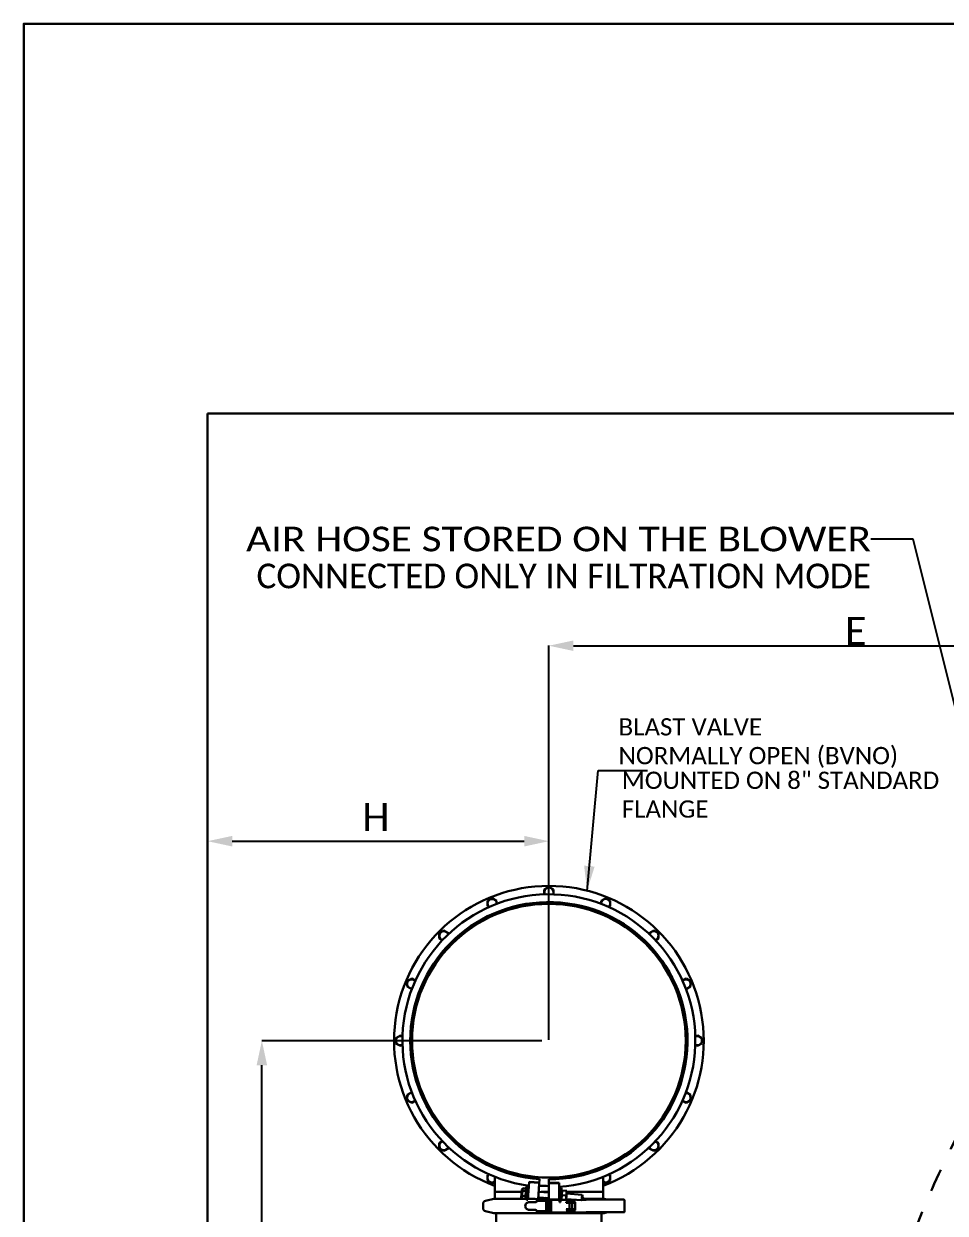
# Model space of a CAD drawing. Header units: millimetres. Extents: x 13935 to 21534, y -198 to 9202.
# Drawn here: x 14011 to 15320, y 2516 to 4206 of the extents above; entities that cross this region are included whole.
import ezdxf
from ezdxf.enums import TextEntityAlignment as Align

# ---------------------------------------------------------------- set-up
doc = ezdxf.new("R2010")
doc.units = ezdxf.units.MM
doc.header["$LTSCALE"] = 326.7
doc.header["$PDMODE"] = 3
doc.header["$PDSIZE"] = 8
doc.linetypes.add('DASHED', pattern=[0.2, 0.1, -0.1])
doc.layers.get('0').update_dxf_attribs({"linetype": 'CONTINUOUS'})
doc.layers.get('Defpoints').update_dxf_attribs({"linetype": 'CONTINUOUS'})
doc.styles.get("Standard").update_dxf_attribs({"font": 'calibri.ttf'})
doc.dimstyles.new('DIMSTYLE_1', dxfattribs={"dimtxt": 40, "dimasz": 35, "dimexe": 0.08, "dimexo": 1, "dimgap": 1, "dimtad": 1, "dimdsep": 46, "dimtxsty": 'Standard', "dimblk": '_FILLED', "dimblk1": '_FILLED', "dimblk2": '_FILLED', "dimcen": 0.09, "dimazin": 2, "dimtp": 0.01, "dimtm": 0.01, "dimtfac": 1, "dimtofl": 0, "dimtmove": 0, "dimatfit": 3, "dimldrblk": '_FILLED', "dimfxl": 1, "dimtolj": 1, "dimarcsym": 0})
doc.dimstyles.get("Standard").update_dxf_attribs({"dimtxt": 35, "dimasz": 35, "dimexe": 0.08, "dimexo": 1, "dimtad": 1, "dimdsep": 46, "dimtxsty": 'Standard', "dimblk": '_FILLED', "dimblk1": '_FILLED', "dimblk2": '_FILLED', "dimcen": 0.09, "dimazin": 2, "dimtol": 1, "dimtp": 0.01, "dimtm": 0.01, "dimtfac": 1, "dimtofl": 0, "dimtmove": 0, "dimatfit": 3, "dimldrblk": '_FILLED', "dimfxl": 1, "dimtolj": 1, "dimarcsym": 0})

# ---------------------------------------------------------------- blocks, each defined once
blk = doc.blocks.new('_FILLED')
at = {"color": 0, "linetype": 'ByBlock'}
blk.add_solid([(0, 0), (-1, 0.214), (-1, -0.214)], dxfattribs=at)
blk = doc.blocks.new('*D122')
at = {"color": 0, "linetype": 'Continuous', "lineweight": -2}
for p, q in [((14272.2, 3651.5), (14272.2, 3044.6)), ((14307.2, 3044.7), (14722.2, 3044.7)), ((14757.2, 2767.7), (14757.2, 3044.8))]:
    blk.add_line(p, q, dxfattribs=at)
at = {"layer": 'Defpoints', "color": 0}
for p in [(14272.2, 3652.5), (14757.2, 3044.7), (14757.2, 2766.7)]:
    blk.add_point(p, dxfattribs=at)
at = {"color": 0, "linetype": 'ByBlock', "lineweight": -2, "xscale": 35, "yscale": 35, "zscale": 35, "rotation": 180}
blk.add_blockref('_FILLED', (14272.2, 3044.7), dxfattribs=at)
at = {"color": 0, "linetype": 'ByBlock', "lineweight": -2, "xscale": 35, "yscale": 35, "zscale": 35}
blk.add_blockref('_FILLED', (14757.2, 3044.7), dxfattribs=at)
at = {"color": 0, "lineweight": 30, "insert": (14511.4, 3099), "char_height": 40, "attachment_point": 2, "line_spacing_factor": 0.9}
blk.add_mtext('\\A1;H', dxfattribs=at)
blk = doc.blocks.new('*D131')
at = {"color": 0, "linetype": 'Continuous', "lineweight": -2}
for p, q in [((14747.2, 2761.2), (14349.3, 2761.2)), ((14349.4, 1387.5), (14349.4, 2726.2)), ((14273.2, 1352.5), (14349.5, 1352.5))]:
    blk.add_line(p, q, dxfattribs=at)
at = {"layer": 'Defpoints', "color": 0}
for p in [(14349.4, 2761.2), (14748.2, 2761.2), (14272.2, 1352.5)]:
    blk.add_point(p, dxfattribs=at)
at = {"color": 0, "linetype": 'ByBlock', "lineweight": -2, "xscale": 35, "yscale": 35, "zscale": 35}
for p, rotation in [((14349.4, 2761.2), 90), ((14349.4, 1352.5), 270)]:
    blk.add_blockref('_FILLED', p, dxfattribs=dict(at, rotation=rotation))
at = {"color": 0, "lineweight": 30, "insert": (14295.1, 2156), "char_height": 40, "attachment_point": 2, "rotation": 90, "line_spacing_factor": 0.9}
blk.add_mtext('\\A1;G', dxfattribs=at)
blk = doc.blocks.new('*D2003')
at = {"color": 0, "linetype": 'Continuous', "lineweight": -2}
for p, q in [((14757.2, 2762.2), (14757.2, 3322.6)), ((14792.2, 3322.5), (15620.3, 3322.5)), ((15655.3, 3106.7), (15655.3, 3322.6))]:
    blk.add_line(p, q, dxfattribs=at)
at = {"layer": 'Defpoints', "color": 0}
for p in [(15655.3, 3322.5), (15655.3, 3105.7), (14757.2, 2761.2)]:
    blk.add_point(p, dxfattribs=at)
at = {"color": 0, "linetype": 'ByBlock', "lineweight": -2, "xscale": 35, "yscale": 35, "zscale": 35, "rotation": 180}
blk.add_blockref('_FILLED', (14757.2, 3322.5), dxfattribs=at)
at = {"color": 0, "linetype": 'ByBlock', "lineweight": -2, "xscale": 35, "yscale": 35, "zscale": 35}
blk.add_blockref('_FILLED', (15655.3, 3322.5), dxfattribs=at)
at = {"color": 0, "lineweight": 30, "insert": (15193.2, 3343.5), "char_height": 40, "attachment_point": 5}
blk.add_mtext('\\A1;\\A1;E', dxfattribs=at)

msp = doc.modelspace()

# ---------------------------------------------------------------- linework, layer by layer
at = {"color": 0, "linetype": 'Continuous', "lineweight": 30}
for p, q in [((14272.23775, 3652.47516), (14272.23775, 1352.47516)), ((16154.04418, 3652.47516), (14272.23775, 3652.47516)), ((14757.23766, 2979.69071), (14750.7377, 2975.93785)), ((14750.7377, 2975.93785), (14750.73779, 2969.02802)), ((14763.7377, 2975.93802), (14757.23766, 2979.69071)), ((14763.7378, 2968.58655), (14763.7377, 2975.93802)), ((14676.49145, 2963.62929), (14669.9915, 2959.87643)), ((14669.9915, 2959.87643), (14669.9916, 2952.37088)), ((14682.9915, 2959.8766), (14676.49145, 2963.62929)), ((14682.99156, 2955.2926), (14682.9915, 2959.8766)), ((14837.98386, 2963.62929), (14831.48391, 2959.87643)), ((14831.48391, 2959.87643), (14831.48396, 2956.12365)), ((14844.48391, 2959.8766), (14837.98386, 2963.62929)), ((14844.48401, 2952.37105), (14844.48391, 2959.8766)), ((14669.9916, 2952.37088), (14672.81788, 2950.73917)), ((14842.17226, 2951.03632), (14844.48401, 2952.37105)), ((14608.03812, 2917.89024), (14601.53817, 2914.13738)), ((14601.53817, 2914.13738), (14601.53827, 2906.63183)), ((14614.53817, 2914.13755), (14608.03812, 2917.89024)), ((14614.5382, 2911.99379), (14614.53817, 2914.13755)), ((14906.43719, 2917.89024), (14899.93724, 2914.13738)), ((14899.93724, 2914.13738), (14899.93726, 2911.99756)), ((14912.93724, 2914.13755), (14906.43719, 2917.89024)), ((14912.93733, 2906.632), (14912.93724, 2914.13755)), ((14601.53827, 2906.63183), (14606.1327, 2903.97931)), ((14908.03005, 2903.79869), (14912.93733, 2906.632)), ((14562.29907, 2849.43691), (14555.79912, 2845.68405)), ((14555.79912, 2845.68405), (14555.79922, 2838.1785)), ((14567.85939, 2846.22676), (14562.29907, 2849.43691)), ((14952.17624, 2849.43691), (14946.79361, 2846.32916)), ((14958.67629, 2845.68422), (14952.17624, 2849.43691)), ((14958.67638, 2838.17867), (14958.67629, 2845.68422)), ((14555.79922, 2838.1785), (14562.29927, 2834.42581)), ((14952.17643, 2834.42581), (14958.67638, 2838.17867)), ((14546.23766, 2768.69071), (14539.7377, 2764.93785)), ((14539.7377, 2764.93785), (14539.7378, 2757.4323)), ((14539.7378, 2757.4323), (14546.23785, 2753.6796)), ((14549.48768, 2766.81436), (14546.23766, 2768.69071)), ((14546.23785, 2753.6796), (14549.48783, 2755.55603)), ((14968.23766, 2768.69071), (14964.98768, 2766.81428)), ((14964.98783, 2755.55595), (14968.23785, 2753.6796)), ((14974.7377, 2764.93802), (14968.23766, 2768.69071)), ((14968.23785, 2753.6796), (14974.7378, 2757.43247)), ((14974.7378, 2757.43247), (14974.7377, 2764.93802)), ((14562.29907, 2687.94451), (14555.79912, 2684.19165)), ((14952.17624, 2687.94451), (14951.93003, 2687.80235)), ((14958.67629, 2684.19181), (14952.17624, 2687.94451)), ((14555.79912, 2684.19165), (14555.79922, 2676.68609)), ((14555.79922, 2676.68609), (14562.29927, 2672.9334)), ((14562.29927, 2672.9334), (14567.65516, 2676.02571)), ((14946.54707, 2676.18342), (14952.17643, 2672.9334)), ((14952.17643, 2672.9334), (14958.67638, 2676.68626)), ((14958.67638, 2676.68626), (14958.67629, 2684.19181)), ((14606.11295, 2618.37965), (14601.53817, 2615.73832)), ((14601.53817, 2615.73832), (14601.53827, 2608.23276)), ((14601.53827, 2608.23276), (14608.03832, 2604.48007)), ((14608.03832, 2604.48007), (14614.53827, 2608.23293)), ((14614.53827, 2608.23293), (14614.53824, 2610.52974)), ((14899.93731, 2609.76472), (14899.93733, 2608.23276)), ((14899.93733, 2608.23276), (14906.43738, 2604.48007)), ((14906.43738, 2604.48007), (14912.93733, 2608.23293)), ((14912.93724, 2615.73849), (14908.02669, 2618.57351)), ((14912.93733, 2608.23293), (14912.93724, 2615.73849)), ((14672.7336, 2571.58247), (14669.9915, 2569.99927)), ((14669.9915, 2569.99927), (14669.9916, 2562.49371)), ((14844.48391, 2569.99944), (14841.84044, 2571.5256)), ((14844.48401, 2562.49388), (14844.48391, 2569.99944)), ((14669.9916, 2562.49371), (14676.49165, 2558.74102)), ((14676.49165, 2558.74102), (14680.23775, 2560.9039)), ((14680.23775, 2546.26516), (14680.23775, 2567.98643)), ((14724.99848, 2553.71527), (14724.10581, 2540.58735)), ((14724.99848, 2553.71527), (14726.79433, 2553.59315)), ((14726.94598, 2555.0863), (14725.58916, 2535.13238)), ((14728.64206, 2554.97097), (14726.94598, 2555.0863)), ((14727.28524, 2535.01705), (14729.03843, 2560.80002)), ((14743.51171, 2559.32514), (14729.00521, 2560.31155)), ((14729.03843, 2560.80002), (14743.54493, 2559.81361)), ((14741.92916, 2536.05158), (14743.89872, 2565.01666)), ((14757.23775, 2535.53171), (14757.23775, 2564.56367)), ((14771.77775, 2559.3486), (14757.23775, 2559.3486)), ((14757.23775, 2558.859), (14771.77775, 2558.859)), ((14771.77775, 2535.53171), (14771.77775, 2559.3486)), ((14834.23764, 2560.90395), (14837.98406, 2558.74102)), ((14834.23775, 2568.49797), (14834.23775, 2546.26516)), ((14837.98406, 2558.74102), (14844.48401, 2562.49388)), ((14667.24939, 2533.76598), (14678.89397, 2536.32779)), ((14678.89397, 2536.32779), (14723.04513, 2536.32779)), ((14680.23775, 2536.32779), (14680.23775, 2546.26516)), ((14680.24983, 2546.26516), (14680.23787, 2546.26516)), ((14680.24983, 2546.26516), (14718.57826, 2546.26516)), ((14718.82187, 2549.84776), (14718.04892, 2538.48047)), ((14719.63797, 2536.65984), (14718.04892, 2538.48047)), ((14718.82187, 2549.84776), (14720.60589, 2551.4046)), ((14724.71055, 2536.21454), (14719.73506, 2536.55287)), ((14724.97997, 2540.17675), (14720.00448, 2540.51507)), ((14724.59123, 2547.72606), (14720.51366, 2548.00332)), ((14724.83099, 2551.25211), (14720.75343, 2551.52937)), ((14724.06154, 2539.9363), (14723.85889, 2536.95607)), ((14723.85889, 2536.95607), (14724.75682, 2536.89501)), ((14724.06154, 2539.9363), (14724.95947, 2539.87524)), ((14724.10581, 2540.58735), (14725.00374, 2540.52629)), ((14724.75682, 2536.89501), (14724.71055, 2536.21454)), ((14724.71055, 2536.32779), (14725.64103, 2536.32779)), ((14725.64103, 2536.63232), (14724.74311, 2536.69337)), ((14725.00374, 2540.52629), (14724.95947, 2539.87524)), ((14741.92916, 2536.05158), (14727.42266, 2537.03799)), ((14727.42266, 2536.32779), (14737.86715, 2536.32779)), ((14741.92916, 2536.32779), (14749.16946, 2536.32779)), ((14757.23775, 2537.5164), (14742.09876, 2538.54582)), ((14742.64149, 2546.52739), (14757.22255, 2545.53591)), ((14746.49798, 2546.26516), (14757.23775, 2546.26516)), ((14749.16946, 2536.46516), (14749.16946, 2535.26516)), ((14757.23775, 2536.46516), (14749.16946, 2536.46516)), ((14752.41946, 2536.71516), (14752.41946, 2536.86516)), ((14752.41946, 2536.71516), (14753.41473, 2536.66516)), ((14753.41473, 2536.66516), (14757.23775, 2536.66516)), ((14753.41946, 2536.61516), (14753.41946, 2536.46516)), ((14756.91946, 2536.61516), (14756.91946, 2536.46516)), ((14757.23775, 2535.53171), (14771.77775, 2535.53171)), ((14771.69563, 2544.55177), (14772.96235, 2544.46564)), ((14771.77775, 2546.26516), (14773.13021, 2546.26516)), ((14772.41962, 2536.48407), (14771.77775, 2536.52771)), ((14772.11259, 2531.96889), (14773.46942, 2551.92281)), ((14773.46942, 2551.92281), (14775.1655, 2551.80748)), ((14773.80868, 2531.85356), (14775.1655, 2551.80748)), ((14775.06351, 2536.30429), (14774.1157, 2536.36874)), ((14774.65843, 2544.35031), (14775.60624, 2544.28586)), ((14774.8263, 2546.26516), (14775.74083, 2546.26516)), ((14775.87565, 2548.24786), (14774.99415, 2535.28429)), ((14775.87774, 2548.25097), (14782.65833, 2547.7899)), ((14776.01599, 2541.72656), (14781.63814, 2541.34426)), ((14782.65998, 2547.78654), (14781.77849, 2534.82297)), ((14803.76636, 2534.35256), (14781.84785, 2535.84297)), ((14782.39057, 2543.82454), (14804.30909, 2542.33413)), ((14782.55653, 2546.26516), (14834.23775, 2546.26516)), ((14803.76636, 2534.35256), (14804.30909, 2542.33413)), ((14804.30909, 2542.33413), (14805.23895, 2541.26859)), ((14805.23895, 2541.26859), (14804.8319, 2535.28241)), ((14810.06775, 2536.46516), (14804.91232, 2536.46516)), ((14804.92592, 2536.66516), (14806.69999, 2536.66516)), ((14805.68454, 2537.86516), (14805.00752, 2537.86516)), ((14805.81775, 2536.61516), (14805.81775, 2536.46516)), ((14806.69999, 2536.66516), (14806.81775, 2536.71516)), ((14806.81775, 2536.71516), (14806.81775, 2536.86516)), ((14810.06775, 2536.46516), (14810.06775, 2535.26516)), ((14810.06775, 2536.32779), (14835.58153, 2536.32779)), ((14834.23775, 2536.32779), (14834.23775, 2546.26516)), ((14835.58153, 2536.32779), (14840.23629, 2535.30374)), ((14663.63775, 2523.2569), (14663.63775, 2529.27342)), ((14678.89397, 2516.20253), (14667.24939, 2518.76433)), ((14725.58916, 2535.13238), (14727.28524, 2535.01705)), ((14738.20136, 2531.76516), (14729.20278, 2531.76516)), ((14729.20278, 2520.76516), (14738.20136, 2520.76516)), ((14740.16397, 2535.26516), (14740.16397, 2532.76516)), ((14740.16397, 2535.26516), (14749.25031, 2535.26516)), ((14740.16397, 2519.76516), (14740.16397, 2517.26516)), ((14741.50972, 2533.76516), (14759.83945, 2533.76516)), ((14741.50972, 2518.76516), (14759.83945, 2518.76516)), ((14749.25031, 2535.26516), (14772.33673, 2535.26516)), ((14753.41946, 2533.76516), (14753.41946, 2518.76516)), ((14756.91946, 2533.76516), (14756.91946, 2518.76516)), ((14758.55368, 2533.26432), (14760.198, 2533.26432)), ((14758.55368, 2532.76516), (14758.55368, 2519.76516)), ((14760.44851, 2526.59516), (14758.55368, 2526.59516)), ((14758.55368, 2526.25779), (14760.44851, 2526.25779)), ((14758.55368, 2521.44981), (14760.43089, 2521.44981)), ((14758.55368, 2519.44981), (14760.22716, 2519.44981)), ((14759.83946, 2533.76516), (14759.83946, 2535.26516)), ((14759.83946, 2517.26516), (14759.83946, 2518.76516)), ((14759.95991, 2534.76516), (14759.96375, 2535.2642)), ((14760.38, 2532.11698), (14759.95991, 2534.76516)), ((14759.95991, 2517.76516), (14760.38, 2520.41333)), ((14760.14048, 2535.26516), (14760.3783, 2533.76598)), ((14760.3783, 2518.76433), (14760.14048, 2517.26516)), ((14760.50435, 2523.2569), (14760.50435, 2529.27342)), ((14773.80868, 2531.85356), (14772.11259, 2531.96889)), ((14774.04066, 2535.26516), (14774.99581, 2535.26516)), ((14781.77639, 2534.81985), (14774.99581, 2535.28092)), ((14781.70666, 2530.76516), (14781.70666, 2532.26516)), ((14781.70666, 2532.26516), (14782.73215, 2532.26516)), ((14781.70666, 2530.76516), (14794.46406, 2530.76516)), ((14781.70666, 2521.76516), (14794.46406, 2521.76516)), ((14781.70666, 2520.26516), (14782.61806, 2520.26516)), ((14781.77639, 2535.26516), (14790.34537, 2535.26516)), ((14782.73215, 2531.10374), (14782.73215, 2532.30374)), ((14782.73215, 2532.30374), (14788.46407, 2532.30374)), ((14782.73215, 2531.10374), (14785.54091, 2531.10374)), ((14782.73215, 2520.30374), (14782.73215, 2521.50374)), ((14782.73215, 2521.50374), (14785.54091, 2521.50374)), ((14782.73215, 2520.30374), (14785.54091, 2520.30374)), ((14783.01167, 2532.30374), (14783.01167, 2531.10374)), ((14783.01167, 2521.50374), (14783.01167, 2520.30374)), ((14785.71407, 2532.35374), (14785.71407, 2532.50374)), ((14786.51057, 2532.26516), (14793.57733, 2532.26516)), ((14786.51057, 2520.26516), (14793.57733, 2520.26516)), ((14790.08086, 2533.50374), (14786.71407, 2533.50374)), ((14786.71407, 2530.76516), (14786.71407, 2521.76516)), ((14786.71407, 2520.30374), (14786.71407, 2517.26516)), ((14790.21407, 2530.76516), (14790.21407, 2521.76516)), ((14790.21407, 2520.30374), (14790.21407, 2517.26516)), ((14791.21407, 2532.35374), (14791.21407, 2532.50374)), ((14792.34632, 2532.30374), (14794.89282, 2532.30374)), ((14792.34632, 2520.30374), (14794.89281, 2520.30374)), ((14793.55198, 2521.50374), (14794.59325, 2521.50374)), ((14794.46406, 2531.10374), (14794.59325, 2531.10374)), ((14794.46407, 2530.76516), (14794.46407, 2531.10374)), ((14794.46407, 2521.50374), (14794.46407, 2521.76516)), ((14794.59328, 2531.31406), (14794.59326, 2521.29352)), ((14794.84964, 2520.4149), (14794.89281, 2520.30374)), ((14804.8319, 2535.28241), (14803.76636, 2534.35256)), ((14804.8319, 2535.26516), (14810.06775, 2535.26516)), ((14810.06775, 2535.30374), (14863.67648, 2535.30374)), ((14864.90817, 2534.10374), (14864.90817, 2518.50374)), ((14749.16946, 2516.20253), (14678.89397, 2516.20253)), ((14682.23775, 2516.20253), (14682.23775, 2503.44981)), ((14740.16397, 2517.26516), (14810.06775, 2517.26516)), ((14749.16946, 2517.26516), (14749.16946, 2516.06516)), ((14749.16946, 2516.06516), (14810.06775, 2516.06516)), ((14759.96375, 2517.26611), (14759.95991, 2517.76516)), ((14810.06775, 2517.30374), (14863.67648, 2517.30374)), ((14810.06775, 2517.26516), (14810.06775, 2516.06516)), ((14835.58153, 2516.20253), (14810.06775, 2516.20253)), ((14832.23775, 2503.44981), (14832.23775, 2516.20253)), ((14840.58706, 2517.30374), (14835.58153, 2516.20253))]:
    msp.add_line(p, q, dxfattribs=at)
for points in [[(14011.10907, -197.5909), (14011.10907, 4206.29375), (20869.94438, 4206.29375), (20869.94438, -197.5909)], [(14719.60556, 2536.69647), (14719.64821, 2536.64831), (14719.69135, 2536.60043), (14719.73506, 2536.55287)], [(14720.60569, 2551.40462), (14720.65446, 2551.44656), (14720.70368, 2551.48816), (14720.75343, 2551.52937)], [(14792.18359, 2534.01803), (14792.18906, 2534.0555), (14792.19542, 2534.09281), (14792.20266, 2534.12994)], [(14792.20266, 2518.47754), (14792.19542, 2518.51467), (14792.18907, 2518.55198), (14792.18359, 2518.58946)]]:
    msp.add_lwpolyline(points, dxfattribs=at)
msp.add_circle((14757.23775, 2761.18516), 194.5, dxfattribs=at)
for centre, radius, start, end in [((14757.23775, 2761.18516), 220.0046, 290.54433926, 249.45563103), ((14757.23775, 2972.18516), 6.5, 326.29675052, 209.88513333), ((14757.23775, 2761.18516), 208.1, 274.01864463, 262.10561403), ((14757.23775, 2761.18516), 196.98869, 270, 266.11), ((14676.49155, 2956.12374), 6.5, 0.00074648, 235.98774021), ((14837.98396, 2956.12374), 6.5, 308.92878745, 190.52363738), ((14757.23775, 2761.18516), 196.62149, 270, 266.11), ((14608.03822, 2910.38469), 6.5, 12.64873182, 254.50509064), ((14906.43728, 2910.38469), 6.5, 281.91781347, 167.56156623), ((14562.29917, 2841.93136), 6.5, 60.00074648, 280.10214856), ((14952.17633, 2841.93136), 6.5, 260.98196037, 120.00074648), ((14546.23775, 2761.18516), 6.5, 60.00074648, 300.00074648), ((14968.23775, 2761.18516), 6.5, 240.00074648, 120.00074648), ((14562.29917, 2680.43895), 6.5, 90.00074648, 300.00074648), ((14952.17633, 2680.43895), 6.5, 240.00074648, 95.98041261), ((14608.03822, 2611.98563), 6.5, 105.70925586, 348.61276059), ((14906.43728, 2611.98563), 6.5, 197.52568482, 77.86613066), ((14676.49155, 2566.24658), 6.5, 124.83062382, 305.87287625), ((14837.98396, 2566.24658), 6.5, 234.12495715, 54.33635505), ((14757.23775, 2761.18516), 206.5, 266.11, 270), ((14753.41946, 2536.86516), 1, 105.91658994, 180), ((14805.81775, 2536.86516), 1, 0, 90), ((14668.23775, 2529.27342), 4.6, 102.40741853, 180), ((14668.23775, 2523.2569), 4.6, 180, 257.59258147), ((14786.71407, 2532.50374), 1, 90, 180), ((14790.21407, 2532.50374), 1, 0, 90), ((14790.96857, 2519.16925), 0.97323, 11.17974121, 16.60541058), ((14790.13026, 2518.32528), 2.06919, 18.9572784, 29.93854298), ((14790.07411, 2518.30661), 2.12835, 7.63694376, 18.94163137), ((14736.47273, 2497.80843), 62.60151, 21.16891628, 21.40160829)]:
    msp.add_arc(centre, radius, start, end, dxfattribs=at)
at = {"color": 0, "linetype": 'DASHED', "lineweight": 30}
msp.add_open_spline([(15180.99629, 1911.17528), (15177.41725, 1997.76901), (15190.46683, 2253.68755), (15299.93242, 2594.4473), (15490.6806, 2870.90587), (15562.92694, 3023.93134), (15573.71318, 3098.86474)], degree=3, knots=[0, 0, 0, 0, 0.2061031048, 0.6023576009, 0.8260004612, 1, 1, 1, 1], dxfattribs=at)
at = {"color": 0, "linetype": 'Continuous', "lineweight": 30}
for points in [[(14719.18022, 2539.54482), (14718.85214, 2538.99324), (14718.80108, 2538.21519), (14719.05049, 2537.62386)], [(14719.05049, 2537.62386), (14719.21515, 2537.23347), (14719.46318, 2536.87783), (14719.73506, 2536.55287)], [(14720.00448, 2540.51507), (14719.69268, 2540.2272), (14719.39716, 2539.90955), (14719.18022, 2539.54482)], [(14775.21599, 2538.52345), (14775.14133, 2537.42549), (14775.29864, 2536.30676), (14775.57502, 2535.24153)], [(14776.01599, 2541.72656), (14775.59796, 2540.70855), (14775.29065, 2539.62142), (14775.21599, 2538.52345)], [(14775.65695, 2545.00848), (14775.58229, 2543.91051), (14775.73961, 2542.79179), (14776.01599, 2541.72656)], [(14776.45696, 2548.21158), (14776.03892, 2547.19357), (14775.73161, 2546.10644), (14775.65695, 2545.00848)], [(14781.19718, 2534.85924), (14781.61521, 2535.87725), (14781.92252, 2536.96438), (14781.99718, 2538.06234)], [(14781.63814, 2541.34426), (14782.05618, 2542.36227), (14782.36349, 2543.44941), (14782.43815, 2544.54737)], [(14781.99718, 2538.06234), (14782.07184, 2539.16031), (14781.91452, 2540.27903), (14781.63814, 2541.34426)], [(14782.43815, 2544.54737), (14782.51281, 2545.64533), (14782.35549, 2546.76406), (14782.07911, 2547.82929)], [(14740.04342, 2519.45473), (14739.78835, 2520.16379), (14738.9549, 2520.76516), (14738.20136, 2520.76516)], [(14740.16397, 2518.76516), (14740.16397, 2518.9985), (14740.1224, 2519.23516), (14740.04342, 2519.45473)], [(14791.1543, 2520.20406), (14791.29862, 2520.14984), (14791.43628, 2520.07058), (14791.5534, 2519.97032)], [(14791.5534, 2519.97032), (14791.71244, 2519.83419), (14791.84145, 2519.64802), (14791.90121, 2519.44738)], [(14791.87601, 2533.17161), (14792.0376, 2533.4246), (14792.14367, 2533.72051), (14792.18359, 2534.01803)], [(14792.20266, 2534.12994), (14792.2478, 2534.34544), (14792.34117, 2534.55599), (14792.47207, 2534.73302)], [(14792.47207, 2534.73302), (14792.58234, 2534.88215), (14792.72393, 2535.0126), (14792.88271, 2535.10845)], [(14794.89282, 2532.30374), (14794.8069, 2532.08017), (14794.70727, 2531.86085), (14794.64197, 2531.63041)]]:
    msp.add_open_spline(points, degree=3, dxfattribs=at)
for points, knots in [([(14720.51366, 2548.00332), (14719.85698, 2546.88707), (14718.83019, 2544.35634), (14719.50496, 2541.70992), (14720.00448, 2540.51507)], [0, 0, 0, 0, 0.5000029558, 1, 1, 1, 1]), ([(14719.62712, 2549.77267), (14719.62327, 2549.62192), (14719.72034, 2548.94651), (14720.16019, 2548.38445), (14720.51366, 2548.00332)], [0, 0, 0, 0, 0.2248759262, 1, 1, 1, 1]), ([(14720.60569, 2551.40462), (14720.46909, 2551.28542), (14720.00609, 2550.85073), (14719.6389, 2550.23396), (14719.62712, 2549.77267)], [0, 0, 0, 0, 0.2820692653, 1, 1, 1, 1]), ([(14724.59439, 2529.27342), (14724.02183, 2528.39771), (14723.3744, 2526.26522), (14724.02178, 2524.13268), (14724.59439, 2523.2569)], [0, 0, 0, 0, 0.4999779118, 1, 1, 1, 1]), ([(14729.20278, 2520.76516), (14727.81868, 2520.76516), (14724.8977, 2521.93164), (14723.09216, 2526.26516), (14724.89771, 2530.59868), (14727.81869, 2531.76516), (14729.20278, 2531.76516)], [0, 0, 0, 0, 0.2465337444, 0.5000001977, 0.7534666288, 1, 1, 1, 1]), ([(14738.20136, 2531.76516), (14738.70292, 2531.76516), (14739.75324, 2532.20097), (14740.16397, 2533.25584), (14740.16397, 2533.76516)], [0, 0, 0, 0, 0.4961638188, 1, 1, 1, 1]), ([(14740.24719, 2533.10052), (14740.22171, 2533.04893), (14740.17986, 2532.93987), (14740.16397, 2532.82355), (14740.16397, 2532.76516)], [0, 0, 0, 0, 0.4963635238, 1, 1, 1, 1]), ([(14740.2469, 2519.43037), (14740.2215, 2519.48189), (14740.1798, 2519.59077), (14740.16397, 2519.70687), (14740.16397, 2519.76516)], [0, 0, 0, 0, 0.4963737901, 1, 1, 1, 1]), ([(14741.50972, 2518.76516), (14741.16015, 2518.76516), (14740.62919, 2518.90603), (14740.31026, 2519.30184), (14740.2469, 2519.43037)], [0, 0, 0, 0, 0.7092598283, 1, 1, 1, 1]), ([(14741.50972, 2533.76516), (14741.1603, 2533.76516), (14740.62961, 2533.62441), (14740.31063, 2533.22895), (14740.24719, 2533.10052)], [0, 0, 0, 0, 0.7092574234, 1, 1, 1, 1]), ([(14758.55368, 2532.76516), (14758.55368, 2533.00479), (14758.57696, 2533.28792), (14758.69972, 2533.76516), (14758.81234, 2533.76516)], [0, 0, 0, 0, 0.6802849078, 1, 1, 1, 1]), ([(14758.55368, 2519.76516), (14758.55368, 2519.52553), (14758.57697, 2519.2424), (14758.69971, 2518.76516), (14758.81234, 2518.76516)], [0, 0, 0, 0, 0.6802740203, 1, 1, 1, 1]), ([(14760.3783, 2533.76598), (14760.3835, 2533.7332), (14760.40727, 2533.54119), (14760.41905, 2533.34799), (14760.4281, 2533.18804)], [0, 0, 0, 0, 0.1716162362, 1, 1, 1, 1]), ([(14760.50435, 2523.2569), (14760.50435, 2522.2961), (14760.46473, 2520.80159), (14760.46254, 2519.29534), (14760.3783, 2518.76433)], [0, 0, 0, 0, 0.6411967028, 1, 1, 1, 1]), ([(14760.4281, 2533.18804), (14760.44195, 2532.94345), (14760.49326, 2531.63913), (14760.50435, 2530.33364), (14760.50435, 2529.27342)], [0, 0, 0, 0, 0.187694675, 1, 1, 1, 1]), ([(14791.87601, 2533.17161), (14791.85768, 2533.10107), (14791.73098, 2532.77232), (14791.4303, 2532.52242), (14791.17368, 2532.41768)], [0, 0, 0, 0, 0.2082038968, 1, 1, 1, 1]), ([(14794.59326, 2521.29352), (14794.59326, 2521.23997), (14794.60297, 2521.13288), (14794.62741, 2521.0285), (14794.64197, 2520.97711)], [0, 0, 0, 0, 0.5006659633, 1, 1, 1, 1]), ([(14794.64197, 2531.63041), (14794.62742, 2531.57903), (14794.60297, 2531.47468), (14794.59327, 2531.36761), (14794.59328, 2531.31406)], [0, 0, 0, 0, 0.499333802, 1, 1, 1, 1]), ([(14794.64197, 2520.97711), (14794.65771, 2520.92158), (14794.6946, 2520.81243), (14794.73667, 2520.70532), (14794.7576, 2520.65191)], [0, 0, 0, 0, 0.5015555788, 1, 1, 1, 1]), ([(14863.67648, 2535.30374), (14863.98655, 2535.30374), (14864.6384, 2535.06453), (14864.90817, 2534.41504), (14864.90817, 2534.10374)], [0, 0, 0, 0, 0.4990134928, 1, 1, 1, 1]), ([(14863.67648, 2517.30374), (14863.98655, 2517.30374), (14864.63837, 2517.54298), (14864.90817, 2518.19245), (14864.90817, 2518.50374)], [0, 0, 0, 0, 0.4990169515, 1, 1, 1, 1]), ([(14793.57707, 2517.30374), (14793.26462, 2517.30374), (14792.60807, 2517.55175), (14792.26969, 2518.15756), (14792.20266, 2518.47754)], [0, 0, 0, 0, 0.4886794636, 1, 1, 1, 1])]:
    msp.add_open_spline(points, degree=3, knots=knots, dxfattribs=at)

# ---------------------------------------------------------------- texts
for s, width, p, p2 in [('AIR HOSE STORED ON THE BLOWER', 1.114773, (14326.98119, 3456.63026), (15214.91893, 3456.63026)), ('CONNECTED ONLY IN FILTRATION MODE', 0.958281, (14341.82554, 3404.13026), (15214.91893, 3404.13026))]:
    msp.add_text(s, height=35, dxfattribs=dict(at, width=width)).set_placement(p, p2, align=Align.FIT)
at = {"color": 0, "linetype": 'Continuous', "char_height": 24.5, "attachment_point": 1}
for s, insert, width in [('BLAST VALVE \\PNORMALLY OPEN (BVNO) ', (14856.22774, 3219.42594), 560.9565752), ('MOUNTED ON 8" STANDARD\\PFLANGE', (14860.87117, 3143.50636), 632.8560864)]:
    msp.add_mtext(s, dxfattribs=dict(at, insert=insert, width=width))

# ---------------------------------------------------------------- dimensions: what is measured, and where the dimension line sits
at = {"color": 0, "linetype": 'Continuous', "lineweight": 30}
dim = msp.add_linear_dim(base=(14757.23775, 3044.70422), p1=(14272.23775, 3652.47516), p2=(14757.23775, 2766.7405), text='H', dimstyle='DIMSTYLE_1', dxfattribs=at)
dim.commit()
dim.dimension.update_dxf_attribs({"geometry": '*D122', "text_midpoint": (14511.43568, 3044.70422), "dimtype": 160})
dim = msp.add_linear_dim(base=(15655.33815, 3322.52348), p1=(14757.23775, 2761.18516), p2=(15655.33815, 3105.66112), text='\\A1;E', dimstyle='DIMSTYLE_1', override={"dimtxsty": 'Standard', "dimldrblk": '_FILLED'}, dxfattribs=at)
dim.commit()
dim.dimension.update_dxf_attribs({"geometry": '*D2003', "text_midpoint": (15193.2286, 3322.52348), "dimtype": 160})
dim = msp.add_linear_dim(base=(14349.42039, 2761.18516), p1=(14272.23775, 1352.47516), p2=(14748.23775, 2761.18516), angle=90, text='G', dimstyle='DIMSTYLE_1', dxfattribs=at)
dim.commit()
dim.dimension.update_dxf_attribs({"geometry": '*D131', "text_midpoint": (14349.42039, 2155.96652), "dimtype": 160})

# ---------------------------------------------------------------- leaders
for points in [[(15441.88368, 2803.15845), (15274.91893, 3474.13026), (15214.91893, 3474.13026)], [(14811.52191, 2974.3853), (14827.33016, 3145.10737), (14897.43446, 3145.10737)]]:
    msp.add_leader(points, dimstyle='Standard', override={"dimtad": 0}, dxfattribs=at)

doc.saveas('drawing.dxf')
